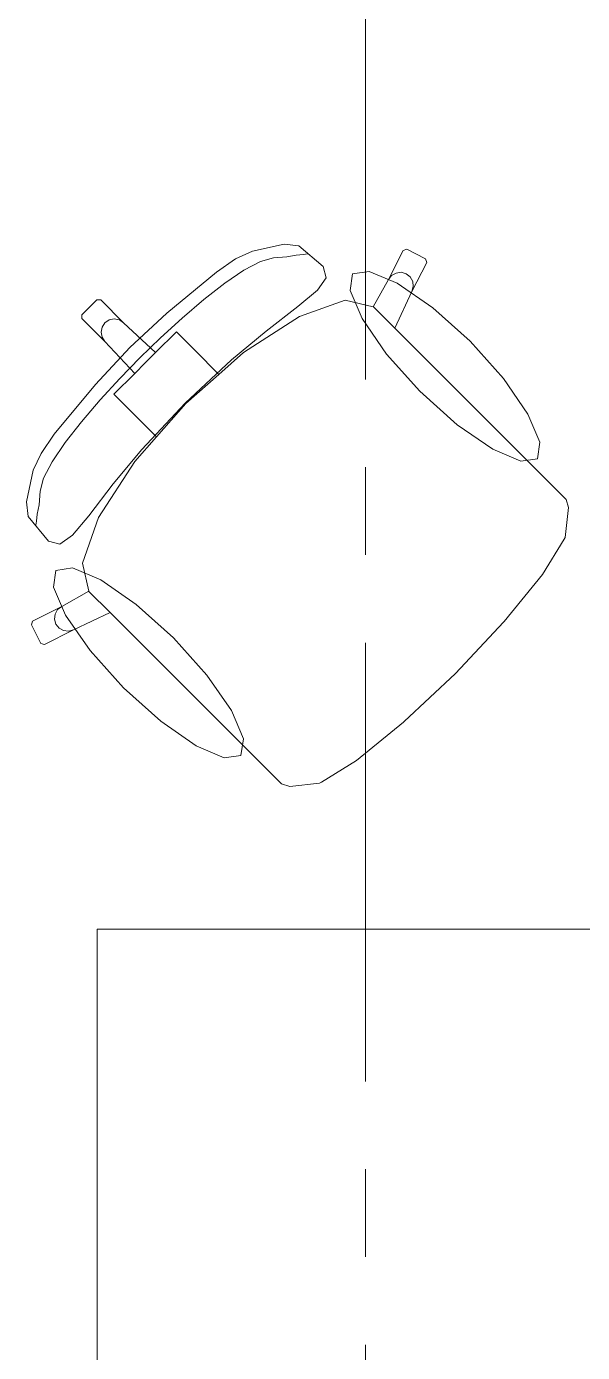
# Model space of a CAD drawing. Header units: inches. Extents: x -38 to 5698, y -33 to 92.
# Drawn here: x 205.684 to 206.317, y 35.002 to 36.513 of the extents above; entities that cross this region are included whole.
import ezdxf

# ---------------------------------------------------------------- set-up
doc = ezdxf.new("R2010")
doc.units = ezdxf.units.IN
doc.header["$MEASUREMENT"] = 0
doc.linetypes.add('Punto & Raya', pattern=[0.65, 0.5, -0.075, 0, -0.075])
doc.layers.add('Interior - Mobiliario', color=7, linetype='Continuous')
doc.layers.add('Marcador - Secciones', color=251, linetype='Continuous')

msp = doc.modelspace()

# ---------------------------------------------------------------- linework, layer by layer
at = {"layer": 'Interior - Mobiliario', "color": 175, "linetype": 'Continuous', "lineweight": 13}
for p, q in [((205.9411, 36.2573), (205.9219, 36.2484)), ((205.9772, 36.2651), (205.9411, 36.2573)), ((205.994, 36.2632), (205.9772, 36.2651)), ((205.9805, 36.2508), (205.9912, 36.2528)), ((205.9912, 36.2528), (205.9993, 36.2536)), ((206.0219, 36.24), (205.994, 36.2632)), ((205.9993, 36.2536), (206.0038, 36.2544)), ((206.1132, 36.258), (206.0962, 36.2249)), ((206.1173, 36.2594), (206.1132, 36.258)), ((206.1386, 36.2486), (206.1173, 36.2594)), ((205.9219, 36.2484), (205.9002, 36.2335)), ((205.9315, 36.2357), (205.9503, 36.2457)), ((205.9503, 36.2457), (205.9651, 36.2496)), ((205.9651, 36.2496), (205.9805, 36.2508)), ((206.0253, 36.2271), (206.0219, 36.24)), ((206.123, 36.2114), (206.1399, 36.2445)), ((206.1399, 36.2445), (206.1386, 36.2486)), ((205.9002, 36.2335), (205.8435, 36.1866)), ((205.9097, 36.2209), (205.9315, 36.2357)), ((206.0152, 36.2128), (206.0253, 36.2271)), ((206.0962, 36.2249), (206.0789, 36.1939)), ((206.0999, 36.2296), (206.0962, 36.2249)), ((206.105, 36.2324), (206.0999, 36.2296)), ((206.1108, 36.2332), (206.105, 36.2324)), ((206.1165, 36.2316), (206.1108, 36.2332)), ((206.1211, 36.228), (206.1165, 36.2316)), ((206.1239, 36.2229), (206.1211, 36.228)), ((206.1246, 36.2171), (206.1239, 36.2229)), ((205.8858, 36.2023), (205.9097, 36.2209)), ((205.993, 36.1942), (206.0152, 36.2128)), ((206.1034, 36.1697), (206.123, 36.2114)), ((206.123, 36.2114), (206.1246, 36.2171)), ((205.7469, 36.1848), (205.7555, 36.1933)), ((205.764, 36.2019), (205.7555, 36.1933)), ((205.7683, 36.2019), (205.764, 36.2019)), ((205.7944, 36.1758), (205.7683, 36.2019)), ((205.8611, 36.1811), (205.8858, 36.2023)), ((205.9568, 36.1663), (205.993, 36.1942)), ((206.047, 36.2014), (205.995, 36.183)), ((206.0789, 36.1939), (206.047, 36.2014)), ((206.0791, 36.1939), (206.0789, 36.1939)), ((206.0791, 36.1939), (206.1034, 36.1697)), ((205.7469, 36.1805), (205.7469, 36.1848)), ((205.773, 36.1544), (205.7469, 36.1805)), ((205.778, 36.179), (205.7731, 36.1757)), ((205.7837, 36.1801), (205.778, 36.179)), ((205.7895, 36.179), (205.7837, 36.1801)), ((205.7944, 36.1758), (205.7895, 36.179)), ((205.8435, 36.1866), (205.8013, 36.1475)), ((205.8365, 36.1586), (205.8611, 36.1811)), ((205.995, 36.183), (205.9312, 36.1417)), ((205.7687, 36.165), (205.7698, 36.1708)), ((205.7698, 36.1593), (205.7687, 36.165)), ((205.7698, 36.1708), (205.7731, 36.1757)), ((205.8309, 36.1418), (205.7944, 36.1758)), ((205.8545, 36.1654), (205.8309, 36.1418)), ((205.8757, 36.1443), (205.8545, 36.1654)), ((205.9175, 36.1335), (205.9568, 36.1663)), ((206.2512, 36.0218), (206.1034, 36.1697)), ((205.7622, 36.1053), (205.8013, 36.1475)), ((205.773, 36.1544), (205.7698, 36.1593)), ((205.807, 36.1179), (205.773, 36.1544)), ((205.813, 36.1358), (205.8365, 36.1586)), ((205.813, 36.1358), (205.7902, 36.1123)), ((205.8309, 36.1418), (205.8189, 36.1299)), ((205.8647, 36.0841), (205.9175, 36.1335)), ((205.903, 36.1169), (205.8757, 36.1443)), ((205.9312, 36.1417), (205.903, 36.1169)), ((205.7834, 36.0943), (205.807, 36.1179)), ((205.807, 36.1179), (205.8189, 36.1299)), ((205.903, 36.1169), (205.8652, 36.0836)), ((205.7153, 36.0486), (205.7622, 36.1053)), ((205.7902, 36.1123), (205.7676, 36.0877)), ((205.7676, 36.0877), (205.7465, 36.0629)), ((205.8045, 36.0731), (205.7834, 36.0943)), ((205.8319, 36.0457), (205.8045, 36.0731)), ((205.8647, 36.0841), (205.8153, 36.0313)), ((205.8319, 36.0457), (205.8652, 36.0836)), ((205.7465, 36.0629), (205.7279, 36.0391)), ((205.7004, 36.0269), (205.7153, 36.0486)), ((205.8071, 36.0176), (205.8319, 36.0457)), ((205.6914, 36.0077), (205.7004, 36.0269)), ((205.7279, 36.0391), (205.713, 36.0173)), ((205.8153, 36.0313), (205.7825, 35.992)), ((205.713, 36.0173), (205.7031, 35.9985)), ((205.7657, 35.9538), (205.8071, 36.0176)), ((206.2767, 35.9963), (206.2512, 36.0218)), ((205.6837, 35.9716), (205.6914, 36.0077)), ((205.7031, 35.9985), (205.6992, 35.9837)), ((206.2987, 35.9743), (206.2767, 35.9963)), ((205.6992, 35.9837), (205.698, 35.9683)), ((205.7825, 35.992), (205.7546, 35.9558)), ((205.6856, 35.9548), (205.6837, 35.9716)), ((205.698, 35.9683), (205.696, 35.9576)), ((206.2976, 35.9311), (206.3016, 35.965)), ((206.3016, 35.965), (206.2987, 35.9743)), ((205.7088, 35.9269), (205.6856, 35.9548)), ((205.6952, 35.9495), (205.6944, 35.945)), ((205.696, 35.9576), (205.6952, 35.9495)), ((205.7546, 35.9558), (205.736, 35.9335)), ((205.7474, 35.9018), (205.7657, 35.9538)), ((205.7217, 35.9235), (205.7088, 35.9269)), ((205.736, 35.9335), (205.7217, 35.9235)), ((206.2718, 35.889), (206.2967, 35.929)), ((206.2967, 35.929), (206.2976, 35.9311)), ((205.7549, 35.8699), (205.7474, 35.9018)), ((206.2282, 35.8353), (206.2718, 35.889)), ((205.7238, 35.8525), (205.7549, 35.8699)), ((205.7549, 35.8696), (205.7549, 35.8699)), ((205.7549, 35.8696), (205.7791, 35.8454)), ((205.6907, 35.8356), (205.7238, 35.8525)), ((205.7156, 35.8379), (205.7163, 35.8438)), ((205.7163, 35.8438), (205.7192, 35.8489)), ((205.7192, 35.8489), (205.7238, 35.8525)), ((205.7791, 35.8454), (205.7374, 35.8258)), ((205.927, 35.6976), (205.7791, 35.8454)), ((205.6894, 35.8315), (205.6907, 35.8356)), ((205.7002, 35.8101), (205.6894, 35.8315)), ((205.7172, 35.8323), (205.7156, 35.8379)), ((205.7208, 35.8277), (205.7172, 35.8323)), ((206.1727, 35.7761), (206.2275, 35.8345)), ((206.2275, 35.8345), (206.2282, 35.8353)), ((205.7374, 35.8258), (205.7043, 35.8089)), ((205.7259, 35.8249), (205.7208, 35.8277)), ((205.7317, 35.8242), (205.7259, 35.8249)), ((205.7374, 35.8258), (205.7317, 35.8242)), ((205.7043, 35.8089), (205.7002, 35.8101)), ((206.1727, 35.7761), (206.1143, 35.7213)), ((206.1135, 35.7206), (206.0598, 35.677)), ((206.1143, 35.7213), (206.1135, 35.7206)), ((205.9525, 35.672), (205.927, 35.6976)), ((205.9745, 35.6501), (205.9525, 35.672)), ((206.0598, 35.677), (206.0198, 35.6521)), ((205.9837, 35.6472), (205.9745, 35.6501)), ((206.0177, 35.6512), (205.9837, 35.6472)), ((206.0198, 35.6521), (206.0177, 35.6512))]:
    msp.add_line(p, q, dxfattribs=at)
at = {"layer": 'Interior - Mobiliario', "color": 175, "linetype": 'Continuous', "lineweight": 13, "flags": 128}
for points in [[(207.0641, 34.9847), (207.0641, 36.4847), (206.4641, 36.4847), (206.4641, 35.4847), (205.7641, 35.4847), (205.7641, 34.9847)], [(206.1892, 36.1546), (206.1467, 36.1927), (206.1063, 36.2207), (206.0742, 36.2343), (206.0553, 36.2315), (206.0525, 36.2126), (206.0661, 36.1805), (206.0941, 36.1401), (206.1322, 36.0976), (206.1747, 36.0595), (206.2151, 36.0315), (206.2471, 36.0179), (206.2661, 36.0207), (206.2689, 36.0396), (206.2553, 36.0717), (206.2273, 36.1121)], [(205.7942, 35.7596), (205.7561, 35.8021), (205.7281, 35.8425), (205.7145, 35.8745), (205.7173, 35.8935), (205.7362, 35.8963), (205.7683, 35.8827), (205.8087, 35.8547), (205.8512, 35.8166), (205.8893, 35.7741), (205.9173, 35.7337), (205.9309, 35.7016), (205.9281, 35.6827), (205.9091, 35.6799), (205.8771, 35.6935), (205.8367, 35.7215)]]:
    msp.add_lwpolyline(points, close=True, dxfattribs=at)
at = {"layer": 'Marcador - Secciones', "color": 251, "linetype": 'Punto & Raya', "lineweight": 13}
msp.add_line((206.07, 46.2111), (206.07, 0.8878), dxfattribs=at)

doc.saveas('drawing.dxf')
